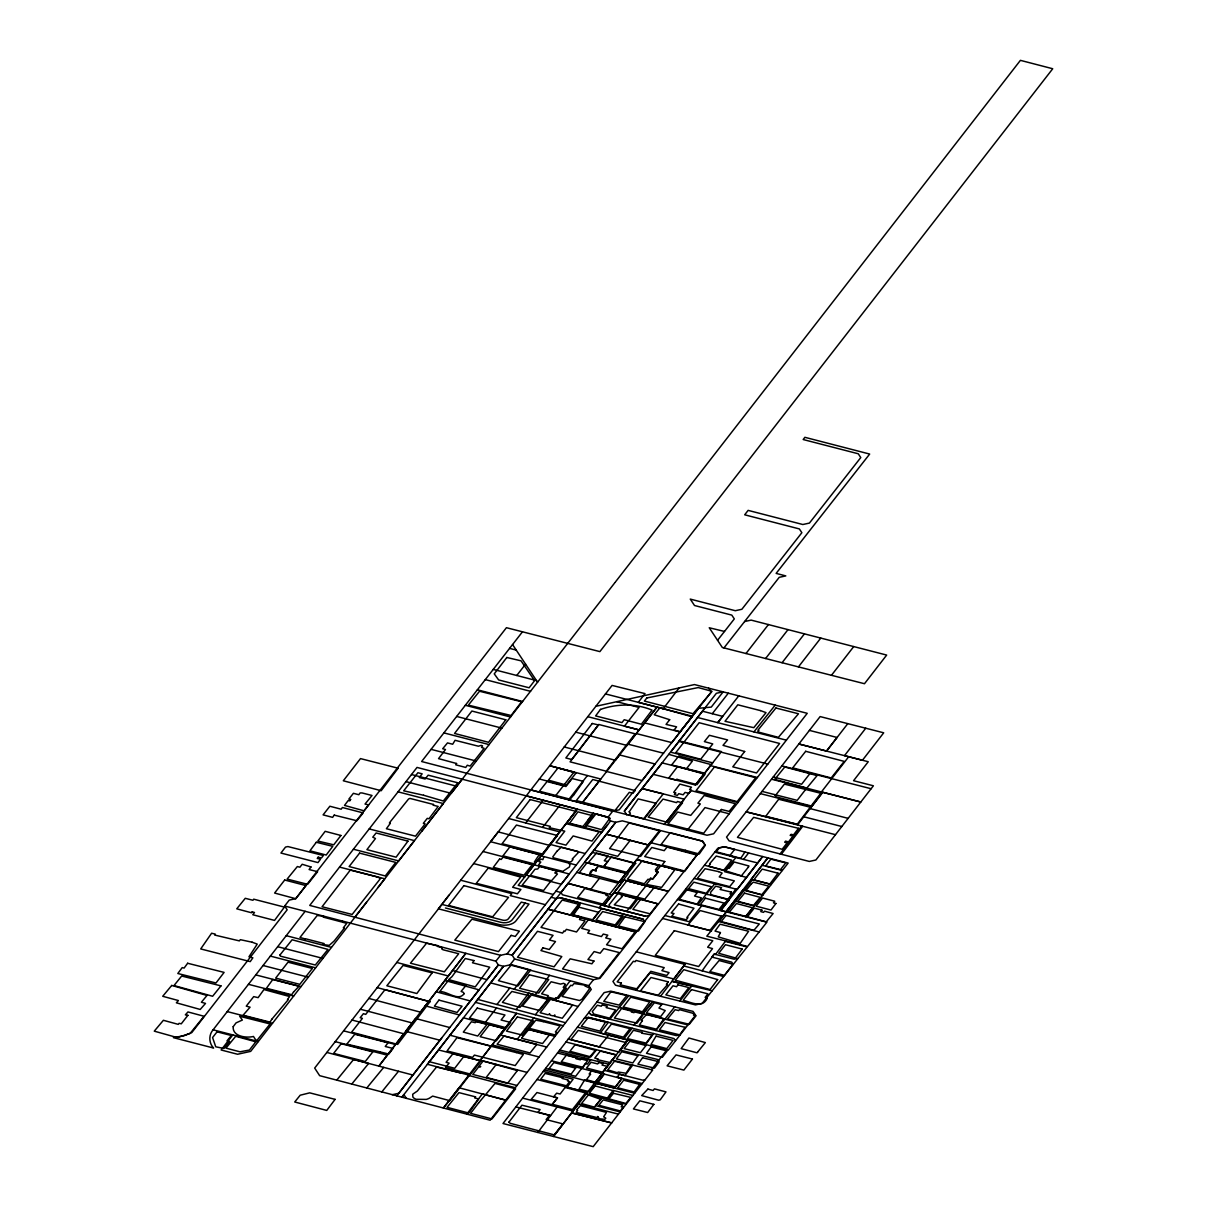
<?xml version="1.0" encoding="UTF-8"?>
<svg xmlns="http://www.w3.org/2000/svg" width="1207" height="1207" viewBox="0 0 1207 1207"><rect width="100%" height="100%" fill="white"/><g stroke="black" fill="none" stroke-linecap="round" stroke-linejoin="round"><path stroke-width="1.5" d="M530.824 789.906L707.015 835.244L713.624 833.796L807.242 713.307L694.478 684.565L679.134 687.945L663.216 708.72L638.307 702.338L645.036 693.618L612.085 685.425L314.68 1068.074L319.644 1075.663L490.148 1120.217L591.264 989.453L588.805 985.666L509.973 964.891L503.44 966.324L498.34 964.981L495.866 961.179L305.16 911.315L213.111 1029.812C208.524 1034.957 208.811 1043.15 213.609 1048.038L173.386 1037.643L184.188 1035.681L191.807 1032.558L287.16 909.791L284.671 906.004L289.242 900.105L295.806 898.657L506.427 627.7L599.879 651.614L1052.73 68.739L1020.413 60.35L615.253 582.181M645.654 1044.523L653.666 1033.539M549.562 975.316L535.108 994.885L490.585 982.845M514.227 989.242L528.636 969.809M632.724 1065.102L624.924 1075.618L604.345 1070.353L612.236 1060.093L652.746 1069.99L593.195 1146.65L503.002 1123.521L604.134 992.622L610.772 991.143L693.044 1011.391L695.594 1015.147L668.135 1050.226L600.317 1033.011L608.313 1022.344L588.277 1017.38L584.339 1018.255M633.992 1025.165L652.896 1001.508L643.044 1013.095L596.846 1002.066M715.525 954.45L725.663 940.932M606.608 1099.094L613.141 1090.389L632.936 1095.473M555.356 1000.362L570.157 980.748M744.93 852.051L740.706 858.298L716.264 851.765L719.447 847.782L724.426 846.846L734.701 849.396L729.632 855.884L757.664 862.975M537.794 1132.453L557.151 1106.97M797.51 824.954L822.691 792.275L860.802 802.021L873.4 785.787L853.56 780.703L868.255 761.723L798.853 743.995L726.539 837.085L729.073 840.857L809.309 861.436L815.872 860.003L860.802 802.021L821.409 791.943L848.702 756.729M609.626 894.281L621.273 879.36L668.406 891.324L623.838 880.024L605.099 904.013L601.327 904.918L599.064 907.875L643.165 919.176L644.674 921.454L599.97 978.319L593.422 979.737L514.65 959.007L512.16 955.205L507.061 953.877L500.543 955.295L309.746 905.416L417.018 767.426L608.072 817.169L610.561 820.971L615.706 822.299L622.284 820.851L702.383 841.158L704.918 844.93L644.674 921.454M636.27 951.84L684.942 964.363L660.531 996.303L615.495 985.214L612.945 981.442L717.848 848.219L724.456 846.771L788.156 863.08L745.715 916.777M684.942 964.363L673.762 978.968L650 972.857L636.21 990.313M781.367 854.239L802.715 826.282L835.485 834.686M550.573 881.397L543.588 890.51L522.209 885.138L529.601 875.98M405.959 781.638L451.207 793.346L614.785 582.785M368.784 998.415L420.443 1012.16L465.842 953.289L378.862 1066.113L403.772 1033.78L352.006 1020.036M463.835 1056.442L454.722 1068.301L429.39 1061.707L427.399 1064.287L469.508 1075.241L449.743 1100.663L432.634 1096.107L429.783 1097.963A12.417 7.167 0 0 1 426.267 1099.411L416.098 1099.29A8.69 5.024 0 0 1 412.9 1097.088L412.673 1094.266L417.381 1091.007L436.512 1067.033L460.395 1072.857M537.024 1079.511L587.356 1092.441L553.5 1136.481L578.545 1103.892L618.437 1114.136M645.277 1079.586L642.667 1080.159L619.508 1074.23L617.215 1077.172L622.027 1078.409L614.665 1088.126L594.644 1082.966L627.731 1039.966L577.459 1027.172M627.731 1039.966L619.96 1050.06L659.097 1059.867M655.793 1030.552L674.698 1006.864M588.231 819.779L593.21 813.322L608.072 817.169L612.643 811.255L619.236 809.806L698.566 708.298L711.27 707.106L723.144 691.867M392.245 1094.704L398.793 1093.27L441.928 1037.643M468.859 1075.075L443.391 1108.071L459.067 1087.763L505.673 1100.135L482.347 1093.949L466.747 1114.136M539.046 1056.97L492.139 1044.945L516.566 1013.307L480.326 1060.229L527.112 1072.404M496.258 1064.393L486.21 1077.413L516.988 1085.5M694.1 878.47L737.221 889.408L762.643 856.532L720.775 910.485L719.478 910.153L735.923 889.091M771.273 884.505L751.252 879.284L767.803 857.845L725.965 911.798L720.775 910.485L729.103 899.834L685.908 888.865M258.328 1041.52L232.8 1034.912L221.122 1049.984L237.583 1054.254L250.679 1051.372L462.266 779.134M526.237 795.805L577.308 809.173L541.656 855.114L490.57 841.701L498.174 831.895L549.26 845.307M582.604 827.036L593.21 813.322M444.87 980.461L479.013 989.846L459.49 1015.012L425.302 1005.838M601.448 832.649L607.574 824.803M406.382 1098.4L403.877 1094.613L401.856 1097.223L503.44 966.324L475.452 1002.353L563.231 1025.694M429.39 1061.707L463.458 1017.803L504.677 1028.696M745.986 653.515L768.421 624.577L886.677 655.069L864.484 683.72L722.329 647.495L709.248 627.761L724.502 631.442M626.871 814.921L624.351 811.149L653.228 774.351L695.353 784.988L712.658 762.839L670.594 752.157L716.385 693.286L722.993 691.837M765.6 658.509L788.005 629.616M484.58 1023.385L496.515 1007.966M686.285 768.995L692.38 761.134L668.859 754.36M782.076 662.718L804.435 633.856M516.128 1009.625L528.847 993.195L578.078 1006.487M798.446 666.883L820.775 638.081M831.457 675.301L853.726 646.575M847.797 723.642L826.539 751.056L798.853 743.995L820.126 716.581L883.705 732.8L862.447 760.244L844.493 755.642L865.751 728.228M826.539 751.056L837.07 737.462L809.414 730.386M743.603 859.414L748.612 852.942M810.229 773.159L801.644 784.233L773.265 776.991M806.638 788.156L797.193 800.347L762.085 791.4M752.549 879.616L727.278 912.115L725.965 911.798L742.939 890.042L762.869 895.172M522.465 631.804L421.62 761.526L612.643 811.255M516.762 675.482L525.573 664.137M366.566 902.172L354.949 917.109M377.942 887.567L384.761 878.787L339.529 867.079M421.726 831.261L443.271 803.545L398.038 791.837M443.18 902.685L448.959 895.232M525.633 822.948L543.271 800.271M555.19 796.288L574.004 772.073L549.638 765.706L600.769 779.028L581.895 803.274L619.568 754.948L655.129 764.001L642.109 780.582L606.653 771.499M542.637 827.414L560.274 804.722M568.542 799.788L587.387 775.558M577.308 809.173L518.195 885.365L553.334 894.462M525.166 903.092L512.1 919.915A8.404 4.858 0 0 1 500.996 922.359L445.443 907.981M396.771 1095.881L498.34 964.981L486.934 979.646L452.55 970.503M564.197 746.967L615.389 760.289L636.285 733.569L671.846 742.622L711.24 691.973L708.72 688.201M697.465 854.45L650.135 842.516L626.207 873.038L584.565 862.22L615.706 822.299L512.16 955.205L556.231 898.596L560.169 897.721L643.165 919.176M555.854 891.173L560.968 892.501L568.044 883.418L612.175 894.945M588.518 919.538L581.668 928.364L589.604 930.461L587.703 933.056L601.418 936.572L603.289 934.067L607.785 935.169L605.703 937.914L610.878 939.227L606.548 944.779L622.012 948.762L635.395 931.623M517.169 1039.378L533.841 1017.893M780.069 853.922L801.72 826.041L802.715 826.282L746.182 811.843L797.842 824.517M507.061 953.877L610.561 820.971M712.281 713.714L728.289 693.195M496.922 1004.526L509.761 988.035M599.411 878.334L590.796 889.378L568.044 883.418M659.686 830.371L648.219 844.96L630.19 840.359L617.743 856.306L593.98 850.15M592.184 920.745L601.69 908.554M588.805 985.666L593.422 979.737M759.128 931.955L747.586 946.454L706.804 936.179L726.358 911.889L718.814 921.575L759.128 931.955L766.943 922.148L697.842 904.677L714.74 883.796L716.038 884.112M651.448 1069.674L666.852 1049.909M636.285 733.569L656.985 707.121L692.411 716.219M717.562 640.298L734.309 618.904L731.804 615.117L694.508 605.507L690.268 599.094L735.289 610.712L741.867 609.279L801.855 532.709L799.351 528.922L744.689 514.801L748.129 510.38L802.836 524.517L809.414 523.084L860.772 457.559L858.268 453.772L803.168 439.529L804.888 437.311L869.674 454.058L776.131 573.4L785.802 575.905L779.239 577.323L723.959 647.903M624.351 811.149L705.22 707.679M653.228 774.351L662.19 762.899L704.284 773.566L695.353 784.988M738.759 695.851L717.758 722.661L722.691 716.37L702.474 711.21M570.217 915.012L636.285 932.106L547.963 909.203L570.217 915.012L579.737 902.851L560.169 897.721M626.207 873.038L618.24 883.222L576.629 872.389M636.738 859.595L684.037 871.514L636.738 859.595L621.273 879.36L623.838 880.024L605.099 904.013M687.296 830.235L705.009 807.589L729.224 813.79M614.001 926.418L623.551 914.212M560.968 892.501L562.462 894.779L626.644 911.451L636.813 898.491M643.376 819.146L663.262 793.889L642.064 788.563L684.233 799.17L664.363 824.426L690.947 790.615L737.96 802.564M610.455 907.287L608.947 905.009L617.848 893.618L614.001 892.637L636.119 898.31L646.062 885.697M679.858 1001.056L691.747 985.983L671.967 981.321M623.732 1038.955L632.196 1028.243M702.127 970.805L714.197 954.103L734.128 959.188L738.111 958.313L747.178 946.952L725.271 941.415M509.973 964.891L514.65 959.007M753.937 731.88L775.196 705.144M495.866 961.179L500.543 955.295M714.197 954.103L711.828 957.076L731.744 962.16L733.253 964.423L702.142 1003.409L695.488 1004.888L660.531 996.303M601.976 1097.887L595.76 1105.657L620.142 1111.919M733.253 964.423L738.111 958.313M535.35 1014.74L548.416 998.491M381.759 1091.958L398.506 1071.258M336.738 1080.159L353.606 1059.474L368.663 1063.427L351.735 1084.082M366.747 1088.02L383.705 1067.38M608.781 1035.153L599.125 1046.891L568.271 1039.061M628.832 995.579L609.882 1019.221L590.555 1014.438L589.016 1012.19M543.844 856.638L542.878 859.656L540.691 859.052L538.76 861.511L540.811 862.054L538.367 865.208L562.854 871.333L569.478 866.898L569.945 864.71L568.738 863.156M595.986 1049.622L589.257 1057.513L559.792 1050.03M680.25 1034.701L676.267 1035.591L590.555 1014.438M626.644 911.451L645.504 916.219L649.487 915.328M595.79 706.321L679.134 687.945M744.598 621.545L751.161 620.111L768.421 624.577M673.053 981.608L712.236 990.766M588.277 1017.38L673.974 1038.548L675.513 1040.781M754.345 905.944L734.414 900.98M515.827 1106.91L550.588 1115.615M714.785 852.142L735.908 857.483L724.517 871.665L746.514 877.398M706.351 894.161L707.875 894.538M636.119 898.31L658.464 903.952M642.622 1013.593L687.884 1024.954M757.423 777.519L710.485 765.63L721.454 751.584L679.39 740.872M677.489 899.547L701.795 905.672L689.167 921.71L664.906 915.51M565.992 1042.003L616.324 1054.782M558.66 1051.508L609.007 1064.287M557.513 1052.987L587.613 1060.636L575.664 1076.312L545.594 1068.421M697.571 717.501L786.421 740.178M616.762 701.705L639.076 707.423L624.426 726.161L639.137 729.918L587.749 716.671M644.644 722.902L680.129 731.985M781.864 765.902L871.107 788.729M767.863 764.091L678.968 741.415M771.545 779.209L822.691 792.275L811.602 806.683L760.35 793.618M627.987 744.176L663.563 753.228M662.568 918.467L711.481 930.959M601.327 904.918L645.504 916.219M617.215 1077.172L642.184 1083.569M551.508 1060.757L601.84 1073.611L586.315 1093.798L626.161 1104.194M605.461 693.919L656.985 707.121L627.006 745.443L575.724 732.151M810.108 808.599L848.144 818.361M803.817 816.777L841.822 826.523M762.085 865.268L782.332 870.473M648.219 844.96L606.397 834.218L630.19 840.359M683.72 965.932L723.612 976.508M594.644 1082.966L634.656 1093.255M438.518 1049.939L480.039 1060.591M587.356 1092.441L567.049 1087.235L573.129 1079.194L543.316 1071.363M522.631 1098.114L573.053 1111.043M509.595 648.37L516.234 650.09L537.613 682.257M493.241 669.402L536.512 680.597M485.305 679.616L530.552 691.324M477.384 689.8L522.631 701.508M465.344 705.295L510.591 717.003M456.668 716.445L501.916 728.153M443.889 732.89L489.122 744.598M431.095 749.351L476.327 761.059M411.496 774.532L456.744 786.24M592.26 852.368L633.947 863.156M369.191 828.922L414.439 840.63L398.657 860.923L353.41 849.23M545.368 904.692L510.259 895.594L511.768 893.633L460.636 880.205M284.671 906.004L305.16 911.315M286.24 935.681L331.442 947.374M277.67 946.695L322.888 958.388M270.368 956.095L315.57 967.803M525.452 1028.711L554.979 1036.375M263.066 965.509L308.283 977.202M255.763 974.894L300.981 986.602M248.446 984.308L293.678 996.001M227.248 1011.587L272.48 1023.295M213.111 1029.812L232.8 1034.912M566.671 822.887L601.901 832.061M550 844.357L585.169 853.545M551.146 897.269L556.231 898.596M499.909 1034.882L546.726 1047.057M439.921 1040.238L405.658 1031.336L415.555 1018.482L449.758 1027.549M335.214 1041.641L387.311 1055.159M539.318 778.968L563.684 785.35M508.615 818.497L559.686 831.879M576.222 865.042L541.083 855.838L526.131 875.135L561.27 884.218L569.221 873.989L482.966 851.493M473.582 863.563L524.683 876.991M396.726 962.447L448.31 975.98M544.448 1069.885L594.583 1083.041M515.283 1087.703L468.588 1075.437L491.234 1046.122L449.97 1035.199M326.825 1052.444L412.93 1075.045M343.618 1030.838L395.519 1044.493M477.731 999.411L565.525 1022.736M360.395 1009.233L412.13 1022.948M377.172 987.613L428.741 1001.372M436.134 991.777L470.368 1000.98M704.526 865.223L725.211 870.82M512.553 644.553L516.234 650.09M639.167 1010.847L642.38 1011.828L649.758 1002.006L630.748 997.178L623.234 1007.015L639.167 1010.847M508.947 1122.133L510.139 1123.279L554.164 1134.867L562.915 1123.898L546.152 1119.598L549.577 1115.238L538.05 1112.175L540.133 1109.61L521.937 1105.205L508.947 1122.133M342.486 921.092L342.396 922.193L346.756 923.34L343.316 927.821L344.402 928.077L334.203 940.947L329.239 945.353L323.748 944.674L323.008 944.176L324.155 943.572L305.929 938.865L304.813 939.77L304.783 938.805L299.97 937.507L317.215 915.479L323.235 916.204L324.019 916.551L323.129 917.079L341.234 921.846L342.486 921.092M609.897 818.225L601.554 829.647L585.863 825.362L593.195 815.857L577.897 811.843L569.629 823.265L585.365 827.217L596.032 813.805L609.897 818.225M607.936 856.05L604.3 860.727L607.755 861.542L603.636 866.641L588.231 862.703L596.439 853.047L607.936 856.05M669.282 867.712L674.638 870.066L661.617 887.417L646.333 884.429L651.161 878.53L652.806 878.998L658.237 872.042L656.14 871.469L660.727 865.826L669.282 867.712M637.552 899.321L630.492 908.69L614.257 904.828L622.39 896.409L621.137 895.956L622.073 894.855L637.552 899.321M549.592 1013.971L550.09 1015.162L552.655 1015.796A2.112 1.222 0 0 0 554.843 1014.966L554.496 1016.264L562.281 1018.24L572.631 1004.963L550.558 999.275L540.148 1012.718L548.023 1014.785L549.592 1013.971M233.192 1026.689C232.287 1036.466 246.273 1038.261 253.47 1036.466L255.703 1039.906L257.136 1040.178L270.096 1023.943L239.68 1016.264L242.351 1020.066L236.059 1022.872L233.192 1026.689M565.314 984.429L563.201 987.371L566.445 988.261L558.464 998.445L555.688 997.706L554.813 998.838L547.359 996.891L548.295 995.654L541.611 993.814L551.146 981.774L560.531 984.097L563.684 983.298L565.314 984.429M775.286 795.654L776.237 796.937L811.149 805.944L820.775 793.271L784.414 784.112L775.286 795.654M748.431 867.018L741.43 875.814L725.513 870.775L727.761 868.089L729.119 868.361L734.188 861.994L748.943 865.992L748.431 867.018M312.326 968.467L299.804 984.354L275.664 978.123L288.02 962.175L312.326 968.467M463.941 993.889C458.373 1001.735 446.726 990.872 439.74 991.611L448.235 980.597L466.113 985.35L461.104 991.4L463.533 992.456L463.941 993.889M718.482 871.59L722.133 873.099L719.236 876.916L734.324 880.854L729.692 886.662L697.374 878.319L705.084 868.723L718.482 871.59M595.82 869.191L596.167 870.745L592.697 869.855C588.895 871.907 590.117 874.079 590.661 875.814L579.3 872.646L587.085 862.628L598.355 865.736L595.82 869.191M596.137 868.98L596.243 870.851L592.758 869.96L589.936 874.049L621.243 882.543L628.062 873.928L598.295 866.234L596.137 868.98M442.139 947.676L441.702 948.868L443.029 949.773L458.69 953.726L444.357 971.816L410.44 963.201L426.569 943.195L438.035 945.669L437.492 946.424L442.139 947.676M340.917 835.47L333.736 844.809L317.818 841.053L325.166 831.321L340.917 835.47M589.921 988.246L581.955 999.2L579.601 1000.543L562.085 996.409L570.805 985.244L572.239 985.697L574.064 983.539L585.44 985.214L584.807 985.893L589.921 988.246M543.195 1021.62L535.802 1020.156L529.345 1028.349L554.948 1034.912L556.895 1032.453L555.371 1032L560.093 1025.829L543.195 1021.62M629.209 811.813L630.386 813.171L628.998 814.951L644.312 818.829L656.261 803.319L638.156 798.898L629.209 811.813M720.428 932.573L718.256 936.888L740.193 943.361L748.612 931.261L720.051 924.2L715.042 931.08L720.428 932.573M252.097 942.199L257.227 944.1L248.929 956.834L252.882 957.8L250.226 961.617L200.709 948.928L211.617 933.222L215.374 934.188L214.665 935.048L239.348 940.887L240.344 939.68L252.097 942.199M279.994 954.933L280.431 956.155L315.314 965.012L327.972 949.426L292.109 939.77L279.994 954.933M597.872 1058.931L597.45 1059.64L609.822 1062.522L616.475 1055.144L600.271 1051.086L594.749 1058.117L597.872 1058.931M433.479 804.466L433.072 805.16L438.186 806.457L429.013 818.738L427.263 818.376L423.34 823.325L425.136 823.898L415.495 836.164L386.391 828.726L390.374 823.265L389.393 823.038L390.027 822.073L408.554 799.004L409.882 798.4L433.479 804.466M656.05 1036.149L651.011 1044.462L666.747 1048.642L673.068 1040.389L656.05 1036.149M693.678 1013.488L693.557 1015.162L696.032 1015.811L689.318 1024.321L667.471 1018.995L675.135 1009.701L678.711 1010.576L679.435 1009.625L693.678 1013.488M350.603 799.517L349.789 800.844L348.174 800.573L344.493 805.416L364.031 810.802L368.588 804.948L365.027 804.058L372.028 795.473L362.025 792.939L360.124 792.939L358.811 794.704L353.395 793.316L348.838 799.079L350.603 799.517M271.831 1019.221L270.021 1022.133L243.09 1015.223L250.075 1007.181L246.258 1006.14L253.696 996.62L258.117 997.646L263.941 989.559L289.665 996.544L287.462 999.456L288.262 999.652L271.831 1019.221M423.597 795.247L403.681 790.826L417.909 772.736L422.163 773.823L419.312 777.549L425.12 778.998L428.168 775.166L457.74 782.77L443.316 801.01L423.597 795.247M522.299 1037.341L521.65 1038.367L542.577 1043.527L549.517 1034.746L528.787 1029.42L522.299 1037.341M678.575 904.013L671.183 912.975L674.019 913.503L671.801 916.249L686.27 919.825L687.869 917.652L686.919 917.426L693.98 908.222L678.575 904.013M456.563 763.503L455.718 764.8L465.736 767.456L467.29 765.238L470.157 766.083L484.113 748.325L481.548 747.405L482.574 745.881L481.186 745.413L478.349 746.198L455.069 740.298L452.685 744.236L447.495 742.909L442.682 748.747L445.489 749.517L438.533 758.63L456.563 763.503M676.886 779.345L676.388 780.099L668.738 778.062L677.625 766.52L705.054 774.306L696.997 784.625L676.886 779.345M516.264 1052.564L456.985 1037.688L447.043 1050.965L472.586 1057.392L474.411 1055.084L515.208 1065.57L523.37 1054.435L516.264 1052.564M642.109 1032.407L641.581 1033.177L652.127 1035.018L646.077 1043.104L627.338 1038.608L633.434 1030.28L642.109 1032.407M760.41 710.591L766.023 712.628L753.787 727.67L725.015 721.303L737.809 704.813L760.41 710.591M642.411 1020.609L639.393 1024.939L656.457 1029.179L664.001 1018.693L646.741 1014.333L641.008 1020.247L642.411 1020.609M293.527 992.063L291.672 994.704L266.415 988.292L272.752 979.541L299.019 986.27L293.527 992.063M379.903 1051.855L346.786 1044.146L354.783 1034.278L388.02 1042.788L385.244 1046.469L393.06 1048.461L388.82 1054.073L379.903 1051.855M574.094 794.538L570.111 799.2L539.423 791.219L547.073 781.533L565.932 786.496L572.148 778.53L583.419 781.367L574.094 794.538M606.729 894.206L605.929 895.338L609.067 896.122L602.761 904.058L577.715 897.435L584.837 888.503L606.729 894.206M474.004 960.591L472.465 962.779L489.74 967.214L475.271 986.888L448.642 979.601L451.946 976.689L465.268 958.494L474.004 960.591M563.865 931.231L562.553 933.086L541.008 927.398L562.206 900.045L580.205 904.662L572.209 914.71L581.397 917.079L579.451 919.523L585.003 920.911L576.524 931.97L566.415 929.36L564.801 931.487L563.865 931.231M637.93 1055.733L632.8 1062.945L616.385 1058.916L621.771 1051.765L637.93 1055.733M334.233 815.117L332.619 817.365L323.084 814.876L329.858 806.246L341.159 809.203L342.426 807.513L363.201 812.914L356.895 820.745L334.233 815.117M576.795 1057.664L576.011 1058.75L580.371 1059.806L581.88 1057.92L590.555 1060.123L587.281 1064.152L585.44 1063.669L583.117 1067.32L561.285 1061.798L566.49 1054.993L576.795 1057.664M643.482 1014.136L637.055 1023.129L614.393 1018.104L621.53 1008.569L631.925 1011.194L631.336 1011.994L633.992 1012.673L634.671 1011.888L643.482 1014.136M619.508 915.66L602.625 911.572L596.017 920.036L616.626 925.316L623.28 916.581L619.508 915.66M650.513 878.258L649.547 879.601L647.993 879.269L644.297 883.78L627.474 879.149L641.822 861.255L658.735 865.464L655.341 869.84L656.864 870.247L655.914 871.529L658.011 872.133L652.776 878.877L650.513 878.258M625 916.837L618.437 925.95L638.458 931.05L644.885 921.726L625 916.837M621.394 983.086L620.187 984.776L636.677 988.835L650.829 971.333L666.732 975.497L669.055 972.586L661.904 970.639L664.242 967.637L636.074 960.455L635.138 961.677L633.343 961.285L617.184 981.849L621.394 983.086M529.375 974.803L519.613 988.292L538.699 993.059L548.763 979.511L529.375 974.803M578.983 907.196L573.355 914.951L592.622 919.764L598.446 912.251L578.983 907.196M651.101 1046.922L646.499 1053.289L662.371 1057.272L667.154 1050.95L651.101 1046.922M252.172 911.843L251.509 912.764L236.753 908.826L245.262 898.31L252.927 900.271L253.726 899.185L284.414 907.106L274.547 920.398L252.776 914.74L254.496 912.492L252.172 911.843M677.972 984.806L676.584 986.722L672.993 985.802L665.857 994.87L680.341 998.642L688.82 987.552L677.972 984.806M685.123 1027.323L679.647 1034.837L659.414 1029.873L665.042 1022.495L685.123 1027.323M642.592 1057.739L637.899 1064.182L654.45 1068.12L659.188 1061.783L642.592 1057.739M639.665 1084.384L634.128 1091.958L617.667 1087.779L623.687 1080.22L639.665 1084.384M318.18 857.181L317.245 858.433L320.504 859.248L317.969 862.583L280.929 853.047L285.501 847.088L287.885 846.56L323.355 855.507L321.424 857.996L318.18 857.181M556.804 851.388L552.806 856.834L553.349 857.785L569.463 862.009L571.364 861.602L572.963 859.535L572.224 859.022L578.5 852.414L578.017 851.478L561.3 847.208L556.804 851.388M476.026 1021.605L475.211 1022.706L471.394 1021.771L463.307 1032.106L477.746 1036.028L487.055 1024.426L476.026 1021.605M626.101 1042.592L619.176 1052.051L570.911 1039.589L578.244 1030.386L626.101 1042.592M310.984 866.973L309.098 869.553L317.637 871.695L307.634 884.324L287.13 879.073L297.344 866.551L299.894 867.199L302.188 864.272L310.984 866.973M187.643 963.261L184.113 968.059L182.212 967.607L177.806 973.506L215.978 982.981L224.11 972.389L187.643 963.261M542.954 947.842L540.947 950.558L561.813 956.563L554.088 966.807L517.516 957.257L537.477 931.321L553.062 935.334L549.411 939.981L555.507 941.551L549.26 949.487L542.954 947.842M562.688 1077.745L562.175 1078.439L568.195 1079.993L567.471 1080.899L569.568 1081.578L566.43 1085.772L540.736 1079.239L545.081 1073.415L562.688 1077.745M432.136 972.842L416.853 993.512L386.828 985.772L403.078 965.419L432.136 972.842M605.537 1022.133L599.834 1031.095L581.336 1026.282L588.05 1017.833L605.537 1022.133M593.95 961.028L591.898 963.805L570.202 958.841L562.568 968.919L599.079 978.394L619.236 952.564L603.787 948.627L600.151 953.213L594.131 951.569L587.93 959.535L593.95 961.028M721.379 809.475L703.696 833.237L667.969 823.959L677.64 812.039L690.751 815.374L700.332 803.953L697.902 803.183L704.164 795.488L735.35 803.696L729.134 811.391L721.379 809.475M610.908 991.792L603.787 1001.388L619.176 1005.099L626.765 995.564L610.908 991.792M316.309 842.26L309.927 850.814L326.207 855.039L332.77 846.348L316.309 842.26M407.966 841.128L396.092 857.181L366.913 849.653L375.468 838.503L372.767 837.175L376.101 832.981L407.966 841.128M664.785 861.526L662.145 865.072L684.942 871.122L696.816 855.054L667.018 847.103L664.212 850.663L651.78 847.48L644.704 856.578L664.785 861.526M668.256 981.849L666.385 984.354L667.486 984.656L658.177 995.247L640.449 990.917L650.965 977.504L668.256 981.849M600.482 709.414L595.609 715.917L621.952 722.601L624.215 719.734L641.4 724.23L652.082 710.108C635.787 703.319 617.018 703.681 600.482 709.414M597.691 1116.535L596.922 1117.561L576.131 1112.386L577.625 1110.47L576.644 1109.882L580.386 1105.687L606.487 1112.386L603.666 1116.792L605.778 1118.18L604.858 1119.327L599.411 1118.768L597.691 1116.535M742.169 949.064L735.485 957.966L718.738 953.289L725.437 944.719L742.169 949.064M398.129 768.225L381.186 790.721L343.301 780.778L360.501 758.6L398.129 768.225M376.448 876.735L380.627 878.319L352.142 914.453L322.058 906.744L350.302 870.096L376.448 876.735M499.607 858.977L493.331 867.335L524.004 875.166L532.227 864.68L503.063 857.181L501.192 859.459L499.607 858.977M539.182 854.647L534.339 862.07L535.636 862.417L534.414 863.925L502.957 855.838L509.897 846.861L539.182 854.647M590.495 1074.321L586.406 1079.737L597.209 1082.649L604.149 1073.702L591.732 1070.669L589.122 1073.974L590.495 1074.321M335.093 1099.366L326.75 1110.425L294.719 1101.991L300.196 1095.217L309.701 1092.848L335.093 1099.366M557.408 835.5L543.225 854.239L502.097 843.708L516.445 825.06L557.408 835.5M438.941 1000.12L434.414 1006.14L457.076 1012.447L462.07 1006.2L438.941 1000.12M539.77 866.324L537.749 868.995L534.973 869.251L530.295 875.377L551.508 880.733L557.438 874.004L554.752 872.933L557.015 871.937L555.839 870.835L539.77 866.324M635.048 790.585L632.981 793.316L629.285 792.35L614.982 810.516L576.312 800.558L592.758 779.511L635.048 790.585M628.968 822.933L609.595 848.581L640.645 856.397L660.259 830.974L628.968 822.933M685.335 850.271L699.23 854.013L705.341 845.292L702.73 841.173L670.262 832.679L661.089 844.523L685.335 850.271M775.95 903.47L770.971 910.048L756.125 906.155L762.552 898.023L774.743 901.222L773.446 902.821L775.95 903.47M429.994 1001.689L397.646 1044.402L351.569 1032.196L362.402 1018.346L360.184 1017.742L363.398 1013.684L365.736 1014.378L384.973 989.695L429.994 1001.689M711.3 764.635L704.782 773.204L671.605 764.966L678.847 755.929L711.3 764.635M475.543 1096.861L474.713 1097.963L478.651 1098.974L468.874 1113.065L447.058 1107.347L458.962 1092.622L475.543 1096.861M778.681 799.245L765.766 816.249L797.239 824.245L810.259 807.211L778.681 799.245M717.637 979.601L710.108 989.514L675.241 980.205L683.796 969.689L717.637 979.601M653.862 1104.36L647.676 1112.507L633.419 1108.931L639.846 1100.814L653.862 1104.36M530.145 799.532L516.34 817.652L550.362 826.403L549.23 827.64L564.77 831.17L556.05 842.592L565.977 845.141L573.159 835.953L591.988 841.068L599.079 831.91L566.294 823.687L575.739 811.285L530.145 799.532M778.047 873.189L769.825 884.007L753.802 879.903L762.175 869.115L778.047 873.189M732.936 964.227L724.472 975.362L709.837 971.575L719.116 960.516L732.936 964.227M478.591 1102.942L470.639 1113.337L491.973 1118.934L515.645 1088.82L495.036 1083.418L478.591 1102.942M770.835 859.158L765.691 865.917L780.507 869.613L785.757 862.884L770.835 859.158M798.521 828.319L793.512 834.867L791.083 834.309L790.147 835.38L793.059 836.059L788.503 841.898L785.591 841.128L784.671 842.214L787.1 842.924L782.151 849.29L737.447 837.356L753.636 817.38L798.521 828.319M506.834 657.483L494.251 673.868L498.627 679.933L529.134 687.779L534.595 680.673L521.047 660.832L506.834 657.483M521.62 701.75L511.089 715.495L468.361 705.129L479.511 691.249L521.62 701.75M592.275 723.476L565.842 757.966L571.756 759.49L598.34 724.939L592.275 723.476M517.365 1016.928L506.502 1031.11L522.45 1035.123L533.524 1020.926L517.365 1016.928M657.815 903.832L650.12 913.85L632.86 909.369L640.766 899.2L657.815 903.832M604.36 1074.124L597.993 1082.438L615.389 1086.873L621.711 1078.651L604.36 1074.124M645.956 1045.503L640.419 1052.7L624.14 1048.611L629.767 1041.294L645.956 1045.503M505.808 719.794L488.503 742.305L454.556 733.449L471.862 711.044L505.808 719.794M669.674 719.704L666.053 724.411L676.584 726.84L674.064 730.099L680.099 731.623L692.154 716.822L659.957 707.755L654.224 714.77L669.674 719.704M512.477 964.997L510.787 965.494L498.416 980.672L517.969 985.938L530.748 970.006L512.477 964.997M505.537 1028.771L496.318 1040.781L480.13 1036.692L489.423 1024.758L505.537 1028.771M517.396 1070.564L507.574 1083.358L472.782 1074.456L478.364 1067.26L480.733 1066.626L478.983 1066.219L483.117 1061.074L517.396 1070.564M565.148 1087.462L560.123 1093.995L556.653 1093.18L553.545 1096.846L557.498 1097.872L551.946 1104.707L531.291 1099.245L536.964 1092.531L557.483 1097.872L552.308 1104.254L572.42 1109.55L585.455 1092.908L565.148 1087.462M631.08 1065.374L626.071 1073.234L618.15 1072.042L617.441 1072.782L607.725 1069.855L614.484 1061.24L631.08 1065.374M598.838 724.502L570.066 761.843L606.246 771.198L635.093 733.811L598.838 724.502M635.682 863.292L628.409 872.721L603.983 866.354L611.391 856.94L635.682 863.292M674.321 930.657L655.28 955.325L698.642 966.52L712.522 948.596L707.649 947.223L712.779 940.706L674.321 930.657M697.737 1051.946L697.073 1052.806L681.14 1048.627L688.925 1038.02L705.356 1042.576L697.737 1051.946M284.686 880.024L274.608 893.044L295.67 898.702L305.914 885.561L284.686 880.024M255.824 1041.792L249.442 1050.03L239.937 1051.81L225.981 1048.129L235.697 1036.3L255.824 1041.792M480.974 1060.893L470.67 1074.17L445.489 1067.501L449.14 1063.141L446.092 1062.296L452.881 1053.802L480.974 1060.893M714.378 767.033L696.032 790.736L737.19 801.599L755.703 777.7L714.378 767.033M647.887 1089.091L641.686 1095.594L658.584 1100.196L660.244 1099.803L665.977 1091.882L654.435 1088.865L653.108 1090.479L647.887 1089.091M359.565 853.123L349.125 866.551L385.274 875.95L395.805 862.417L359.565 853.123M441.837 904.39L438.413 908.826L499.276 924.577A12.613 7.272 0 0 0 515.932 920.911L528.998 904.088L521.318 902.112L508.268 918.919A4.209 2.429 0 0 1 502.716 920.141L441.837 904.39M463.91 885.636L448.536 905.431L492.667 916.822L508.524 897.344L463.91 885.636M744.674 751.493L732.785 766.837L756.533 772.963L779.616 743.482L699.17 722.721L675.769 752.67L700.694 759.233L712.749 743.919L704.375 741.596L709.399 735.304L727.58 739.921L723.008 745.353L744.674 751.493M598.793 1062.492L597.676 1063.94L591.113 1062.266L586.511 1068.029L602.489 1072.163L607.076 1066.324L602.006 1065.042L603.198 1063.608L598.793 1062.492M630.009 1028.651L623.4 1037.145L604.963 1032.347L611.511 1024.004L630.009 1028.651M692.441 1059.052L683.871 1070.096L667.109 1065.826L676.071 1054.903L692.441 1059.052M187.9 1015.313L181.276 1023.808L179.089 1023.34L178.259 1024.366L163.383 1020.307L154.27 1031.155L177.263 1037.582L190.057 1033.464L204.043 1016.264L187.975 1011.949L185.32 1014.861L187.9 1015.313M341.189 1043.708L333.63 1053.379L365.253 1061.541L372.812 1051.885L341.189 1043.708M511.18 935.38L498.506 951.599L454.798 940.132L471.922 919.191L519.372 931.17L515.268 936.436L511.18 935.38M477.248 1008.086L469.493 1018.029L506.397 1027.806L510.636 1022.465L501.086 1020.006L504.979 1015.012L477.248 1008.086M682.483 802.866L667.305 822.299L648.174 817.094L662.99 799.094L676.493 802.625L677.504 801.523L682.483 802.866M602.263 1004.948L601.282 1006.216L597.374 1005.205L592.32 1011.557L593.738 1014.016L609.61 1018.165L615.555 1009.972L606.14 1007.573L607.302 1006.2L602.263 1004.948M691.505 989.604L683.207 1000.241C690.706 1002.202 702.942 1008.78 707.317 998.038L705.144 997.404L707.936 993.874L691.505 989.604M557.981 767.954L548.431 780.16L566.339 785.093L576.071 773.038L557.981 767.954M805.673 751.297L792.697 767.878L831.216 777.942L844.236 761.391L805.673 751.297M726.026 915.434L721.228 921.56L753.847 930.341L759.309 923.989L726.026 915.434M623.174 1107.332L620.338 1110.953L598.913 1105.295L603.168 1099.864L622.706 1104.903L621.183 1106.819L623.174 1107.332M488.201 868.135L476.297 883.298L517.411 893.784L520.911 889.484L512.643 887.266L520.73 877.097L488.201 868.135M646.816 697.978L644.387 701.071L693.014 713.714L712.055 691.324L698.234 687.568L646.816 697.978M626.84 880.793L617.848 892.275L644.885 899.14L653.862 887.884L626.84 880.793M705.401 898.174L700.301 904.662L718.95 909.444L724.109 903.062L705.401 898.174M217.079 1031.819L212.568 1037.552L215.751 1046.801L224.019 1048.491L229.602 1041.445L227.007 1040.811L231.367 1035.546L217.079 1031.819M675.679 792.954L674.396 794.583L677.353 795.383L678.741 793.678L683.162 794.779L685.048 792.441L688.971 793.24L691.475 790.057L689.559 789.604L691.49 787.205L679.843 784.097L673.717 792.305L675.679 792.954M661.662 1004.631L658.962 1008.056L665.223 1010.561L660.651 1016.626L646.379 1012.764L654.42 1002.73L661.662 1004.631M761.934 910.153L760.787 911.617L763.563 912.341L764.529 911.179L773.129 913.518L766.249 921.846L747.405 916.792L754.254 908.132L761.934 910.153M710.395 864.001L708.66 866.204L723.808 870.172L731.744 860.169L716.249 856.035L709.625 863.759L710.395 864.001M575.618 1068.12L571.167 1074.034L549.064 1068.587L553.892 1062.552L575.618 1068.12M536.813 1044.462L530.054 1052.972L497.103 1044.251L504.028 1036.028L536.813 1044.462M595.126 1085.938L589.348 1093.225L607.875 1098.204L613.76 1090.856L595.126 1085.938M529.345 995.745L519.945 1007.468L502.384 1002.353L511.889 991.46L529.345 995.745M686.949 889.815L679.345 899.306L697.088 904.118L701.312 897.842L694.538 896.001L697.329 892.561L686.949 889.815M711.406 886.753L706.186 893.255L688.503 888.639L693.799 882.166L711.406 886.753M731.412 892.109L729.994 893.889L732.287 894.583L728.289 899.321L710.787 894.674L710.546 892.365L715.691 886.149L721.59 887.703L720.066 889.453L731.412 892.109M220.972 985.878L212.628 996.258L173.989 985.546L181.669 976.025L220.972 985.878M721.394 916.158L709.912 930.416L687.899 924.909L700.166 910.561L721.394 916.158M596.665 1082.996L589.574 1091.792L579.058 1089.121L584.626 1079.948L596.665 1082.996M775.905 708.011L757.966 730.144L758.931 730.431L757.694 731.895L778.379 737.341L798.476 713.775L775.905 708.011M548.34 999.592L539.514 1010.515L522.314 1006.05L531.472 994.975L548.34 999.592M784.776 767.003L774.698 779.405L806.849 788.05L817.109 775.573L784.776 767.003M751.433 883.796L746.047 890.434L761.753 894.704L768.829 886.149L753.349 882.151L751.433 883.796M613.473 1093.286L608.932 1098.853L625.784 1103.485L630.793 1097.419L613.473 1093.286M744.538 893.15L737.839 901.312L753.379 905.461L760.274 897.359L744.538 893.15M752.655 907.785L745.639 916.339L729.3 912.16L736.451 903.53L752.655 907.785M171.726 985.44L162.719 996.288L178.41 1000.543L176.358 1002.806L200.211 1009.459L205.522 1003.409L201.388 1002.248L207.016 995.443L171.726 985.44M595.986 1050.437L590.827 1056.894L569.945 1051.282L575.075 1044.764L595.986 1050.437M600.83 1099.366L594.282 1107.106L581.518 1103.56L588.397 1094.915L600.83 1099.366M611.632 1122.902L571.605 1112.899L611.632 1122.902"/></g></svg>
